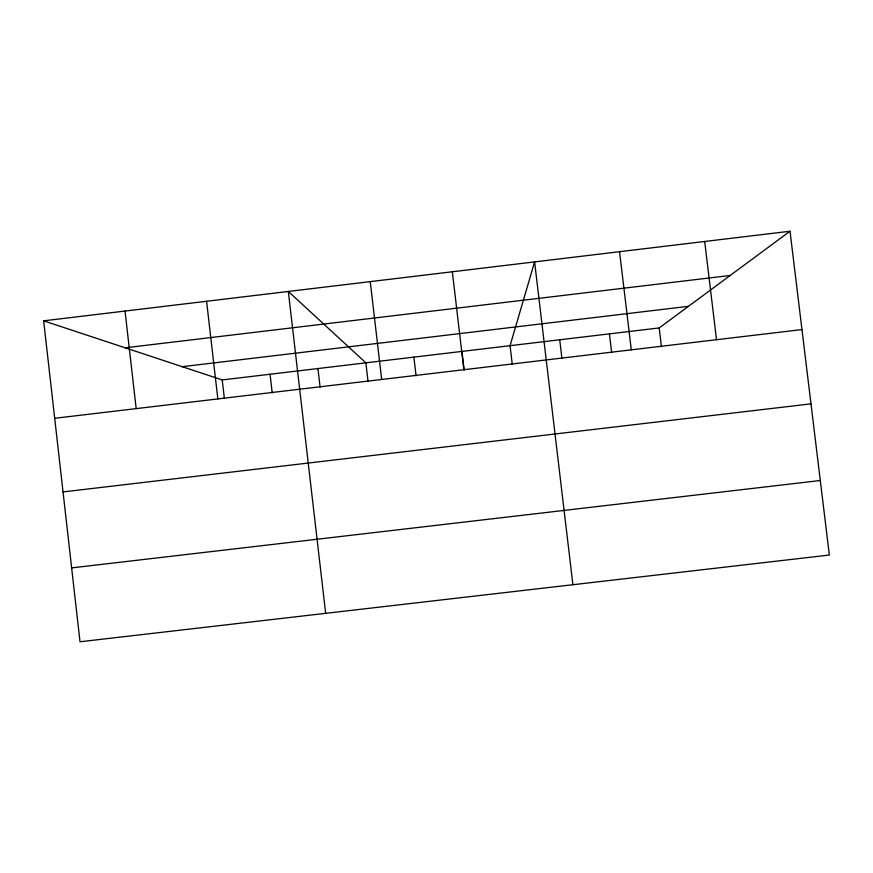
<?xml version="1.0" encoding="UTF-8"?>
<svg xmlns="http://www.w3.org/2000/svg" width="873" height="873" viewBox="0 0 873 873"><rect width="100%" height="100%" fill="white"/><g stroke="black" fill="none" stroke-linecap="round" stroke-linejoin="round"><path stroke-width="1.31" d="M43.65 320.828L222.233 379.93L659.202 327.942L790.021 231.236L829.35 555.042L80.01 641.764L43.65 320.828L790.021 231.236M125.166 347.803L730.177 275.475M182.206 366.682L688.426 306.336M54.693 418.298L801.96 329.568M63.031 491.925L810.984 403.85M71.641 567.897L820.293 480.51M704.686 241.483L716.526 339.717M659.202 327.942L661.45 346.657M619.557 251.697L631.288 349.833M609.43 333.868L611.657 352.561M559.713 339.783L561.939 358.465M572.917 584.714L534.603 261.9L510.072 345.686L512.276 364.357M461.948 351.404L464.141 370.076M452.334 271.776L463.869 369.716M413.878 357.122L416.061 375.783M370.25 281.63L381.687 379.471M368.046 381.49L365.874 362.841L288.33 291.462L325.662 613.337M317.936 368.548L320.096 387.176M270.052 374.244L272.201 392.861M222.233 379.93L224.372 398.546M206.595 301.272L217.835 398.928M125.035 311.061L136.177 408.619"/></g></svg>
